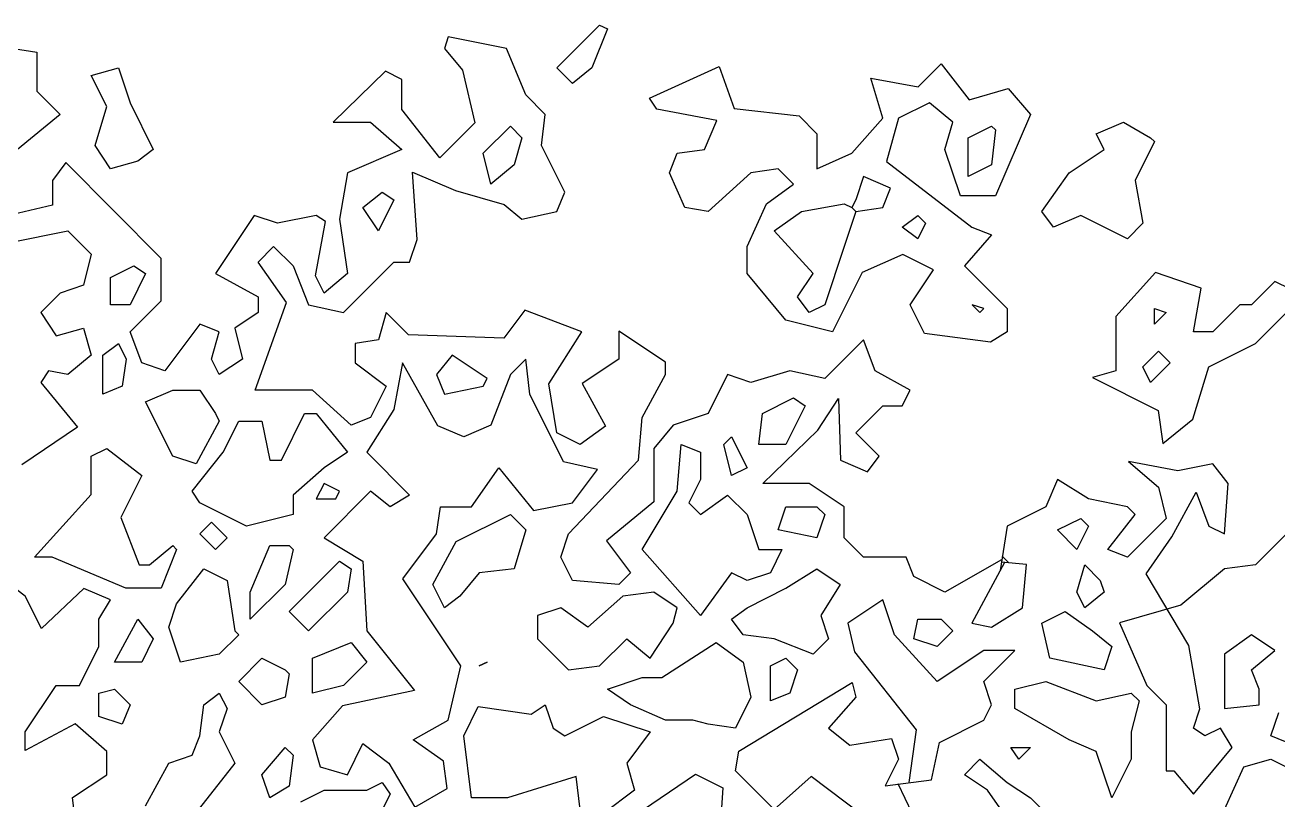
# Model space of a CAD drawing. Header units: millimetres. Extents: x 1211.91 to 1219.54, y 1029.16 to 1038.08.
# Drawn here: x 1216.302 to 1217.155, y 1037.515 to 1038.041 of the extents above; entities that cross this region are included whole.
import ezdxf

# ---------------------------------------------------------------- set-up
doc = ezdxf.new("R2010")
doc.units = ezdxf.units.MM
doc.header["$MEASUREMENT"] = 0
doc.layers.add('Hojas01', color=94, linetype='CONTINUOUS')
doc.layers.add('Hojas02', color=62, linetype='CONTINUOUS')

msp = doc.modelspace()

# ---------------------------------------------------------------- linework, layer by layer
at = {"layer": 'Hojas01', "linetype": 'Continuous'}
for p, q in [((1216.59008, 1038.03346), (1216.58744, 1038.02554)), ((1216.62968, 1038.02554), (1216.59008, 1038.03346)), ((1216.58744, 1038.02554), (1216.59985, 1038.01063)), ((1216.64288, 1037.99386), (1216.62968, 1038.02554)), ((1216.7271, 1037.99162), (1216.77435, 1038.01327)), ((1216.77435, 1038.01327), (1216.78465, 1037.98476)), ((1216.90979, 1037.99941), (1216.92536, 1038.01498)), ((1216.92536, 1038.01498), (1216.94437, 1037.99056)), ((1216.54731, 1038.00997), (1216.51181, 1037.97538)), ((1216.5584, 1038.00442), (1216.54731, 1038.00997)), ((1216.5584, 1037.9841), (1216.5584, 1038.00442)), ((1216.59985, 1038.01063), (1216.60817, 1037.97499)), ((1216.88576, 1037.97802), (1216.87758, 1038.00535)), ((1216.87758, 1038.00535), (1216.90979, 1037.99941)), ((1216.94437, 1037.99056), (1216.97103, 1037.99822)), ((1216.97103, 1037.99822), (1216.98608, 1037.98066)), ((1216.65608, 1037.98066), (1216.64288, 1037.99386)), ((1216.73198, 1037.98423), (1216.7271, 1037.99162)), ((1216.91744, 1037.98858), (1216.89632, 1037.97802)), ((1216.93328, 1037.97538), (1216.91744, 1037.98858)), ((1216.58427, 1037.9511), (1216.5584, 1037.9841)), ((1216.65344, 1037.95954), (1216.65608, 1037.98066)), ((1216.77277, 1037.97657), (1216.73198, 1037.98423)), ((1216.78465, 1037.98476), (1216.82874, 1037.97961)), ((1216.82874, 1037.97961), (1216.84088, 1037.96746)), ((1216.98608, 1037.98066), (1216.96232, 1037.92522)), ((1216.51181, 1037.97538), (1216.53728, 1037.97538)), ((1216.53728, 1037.97538), (1216.5584, 1037.9569)), ((1216.60817, 1037.97499), (1216.58427, 1037.9511)), ((1216.76432, 1037.9569), (1216.77277, 1037.97657)), ((1216.86464, 1037.95426), (1216.88576, 1037.97802)), ((1216.89632, 1037.97802), (1216.88827, 1037.94872)), ((1216.928, 1037.9569), (1216.93328, 1037.97538)), ((1216.84088, 1037.96746), (1216.84088, 1037.9437)), ((1216.5584, 1037.9569), (1216.52144, 1037.94106)), ((1216.66928, 1037.92786), (1216.65344, 1037.95954)), ((1216.74056, 1037.94106), (1216.74584, 1037.95426)), ((1216.74584, 1037.95426), (1216.76432, 1037.9569)), ((1216.84088, 1037.9437), (1216.86464, 1037.95426)), ((1216.93856, 1037.92522), (1216.928, 1037.9569)), ((1216.33004, 1037.94806), (1216.3208, 1037.93578)), ((1216.39472, 1037.88272), (1216.33004, 1037.94806)), ((1216.88827, 1037.94872), (1216.94635, 1037.90397)), ((1216.52144, 1037.94106), (1216.51616, 1037.90938)), ((1216.56883, 1037.89566), (1216.56579, 1037.94133)), ((1216.56579, 1037.94133), (1216.59497, 1037.92905)), ((1216.75112, 1037.9173), (1216.74056, 1037.94106)), ((1216.796, 1037.94106), (1216.76696, 1037.91466)), ((1216.81448, 1037.9437), (1216.796, 1037.94106)), ((1216.82504, 1037.93314), (1216.81448, 1037.9437)), ((1216.3208, 1037.93578), (1216.3208, 1037.91902)), ((1216.59497, 1037.92905), (1216.62823, 1037.91942)), ((1216.664, 1037.91466), (1216.66928, 1037.92786)), ((1216.80656, 1037.91994), (1216.82504, 1037.93314)), ((1216.3208, 1037.91902), (1216.29387, 1037.91255)), ((1216.62823, 1037.91942), (1216.64024, 1037.90938)), ((1216.79336, 1037.8909), (1216.80656, 1037.91994)), ((1216.96232, 1037.92522), (1216.93856, 1037.92522)), ((1216.45808, 1037.91202), (1216.43168, 1037.87242)), ((1216.47392, 1037.90674), (1216.45808, 1037.91202)), ((1216.50032, 1037.91202), (1216.47392, 1037.90674)), ((1216.50653, 1037.90793), (1216.50032, 1037.91202)), ((1216.64024, 1037.90938), (1216.664, 1037.91466)), ((1216.76696, 1037.91466), (1216.75112, 1037.9173)), ((1216.49966, 1037.87097), (1216.50653, 1037.90793)), ((1216.51616, 1037.90938), (1216.52144, 1037.87242)), ((1216.94635, 1037.90397), (1216.95968, 1037.89882)), ((1216.29176, 1037.89354), (1216.33136, 1037.90146)), ((1216.33136, 1037.90146), (1216.3472, 1037.88562)), ((1216.56368, 1037.88034), (1216.56883, 1037.89566)), ((1216.95968, 1037.89882), (1216.9412, 1037.8777)), ((1216.3472, 1037.88562), (1216.34192, 1037.8645)), ((1216.46072, 1037.88034), (1216.47128, 1037.8909)), ((1216.47128, 1037.8909), (1216.48448, 1037.8777)), ((1216.79336, 1037.87242), (1216.79336, 1037.8909)), ((1216.89923, 1037.88549), (1216.87164, 1037.87322)), ((1216.92008, 1037.87506), (1216.89923, 1037.88549)), ((1216.39472, 1037.85394), (1216.39472, 1037.88272)), ((1216.48013, 1037.85276), (1216.46072, 1037.88034)), ((1216.48448, 1037.8777), (1216.49504, 1037.8513)), ((1216.5188, 1037.84602), (1216.55312, 1037.88034)), ((1216.55312, 1037.88034), (1216.56368, 1037.88034)), ((1216.9412, 1037.8777), (1216.97024, 1037.84866)), ((1216.43168, 1037.87242), (1216.46072, 1037.85658)), ((1216.5056, 1037.85922), (1216.49966, 1037.87097)), ((1216.52144, 1037.87242), (1216.5056, 1037.85922)), ((1216.81976, 1037.84074), (1216.79336, 1037.87242)), ((1216.87164, 1037.87322), (1216.85144, 1037.83282)), ((1216.90424, 1037.8513), (1216.92008, 1037.87506)), ((1217.07122, 1037.87322), (1217.04416, 1037.84338)), ((1217.10237, 1037.86252), (1217.07122, 1037.87322)), ((1216.32608, 1037.85922), (1216.31288, 1037.84602)), ((1216.34192, 1037.8645), (1216.32608, 1037.85922)), ((1217.09696, 1037.83282), (1217.10237, 1037.86252)), ((1217.1524, 1037.86714), (1217.13656, 1037.8513)), ((1217.16296, 1037.86186), (1217.1524, 1037.86714)), ((1216.3736, 1037.83282), (1216.39472, 1037.85394)), ((1216.45874, 1037.79322), (1216.48013, 1037.85276)), ((1216.46072, 1037.85658), (1216.46072, 1037.84602)), ((1216.49504, 1037.8513), (1216.5188, 1037.84602)), ((1216.91414, 1037.83164), (1216.90424, 1037.8513)), ((1217.12864, 1037.8513), (1217.11016, 1037.83282)), ((1217.13656, 1037.8513), (1217.12864, 1037.8513)), ((1216.31288, 1037.84602), (1216.32344, 1037.83018)), ((1216.46072, 1037.84602), (1216.44488, 1037.83546)), ((1216.54784, 1037.84602), (1216.54256, 1037.82754)), ((1216.56302, 1037.83084), (1216.54784, 1037.84602)), ((1216.64209, 1037.84761), (1216.62783, 1037.82847)), ((1216.6809, 1037.83282), (1216.64209, 1037.84761)), ((1216.97024, 1037.84866), (1216.97024, 1037.83282)), ((1217.04416, 1037.84338), (1217.04416, 1037.80642)), ((1217.1392, 1037.8249), (1217.16296, 1037.84866)), ((1216.32344, 1037.83018), (1216.34192, 1037.83546)), ((1216.34192, 1037.83546), (1216.3472, 1037.81698)), ((1216.42112, 1037.8381), (1216.39736, 1037.80642)), ((1216.43432, 1037.83282), (1216.42112, 1037.8381)), ((1216.44488, 1037.83546), (1216.45016, 1037.81434)), ((1216.85144, 1037.83282), (1216.81976, 1037.84074)), ((1216.38152, 1037.8117), (1216.3736, 1037.83282)), ((1216.42904, 1037.81434), (1216.43432, 1037.83282)), ((1216.54256, 1037.82754), (1216.52672, 1037.8249)), ((1216.62783, 1037.82847), (1216.56302, 1037.83084)), ((1216.65846, 1037.79758), (1216.6809, 1037.83282)), ((1216.73792, 1037.81223), (1216.70624, 1037.83322)), ((1216.70624, 1037.83322), (1216.70624, 1037.81434)), ((1216.87256, 1037.82754), (1216.84616, 1037.80114)), ((1216.88048, 1037.80642), (1216.87256, 1037.82754)), ((1216.95889, 1037.82596), (1216.91414, 1037.83164)), ((1216.97024, 1037.83282), (1216.95889, 1037.82596)), ((1217.11016, 1037.83282), (1217.09696, 1037.83282)), ((1216.3472, 1037.81698), (1216.33136, 1037.80378)), ((1216.52672, 1037.8249), (1216.52672, 1037.8117)), ((1217.10752, 1037.80906), (1217.1392, 1037.8249)), ((1216.39736, 1037.80642), (1216.38152, 1037.8117)), ((1216.43432, 1037.80378), (1216.42904, 1037.81434)), ((1216.45016, 1037.81434), (1216.43432, 1037.80378)), ((1216.52672, 1037.8117), (1216.54784, 1037.79586)), ((1216.55893, 1037.81184), (1216.55312, 1037.78002)), ((1216.58295, 1037.76907), (1216.55893, 1037.81184)), ((1216.64288, 1037.81434), (1216.63232, 1037.80378)), ((1216.64552, 1037.79058), (1216.64288, 1037.81434)), ((1216.70624, 1037.81434), (1216.68129, 1037.79771)), ((1216.73792, 1037.80378), (1216.73792, 1037.81223)), ((1217.09657, 1037.77356), (1217.10752, 1037.80906)), ((1216.31816, 1037.80642), (1216.31288, 1037.7985)), ((1216.33136, 1037.80378), (1216.31816, 1037.80642)), ((1216.63232, 1037.80378), (1216.61912, 1037.76946)), ((1216.72208, 1037.77474), (1216.73792, 1037.80378)), ((1216.78016, 1037.80378), (1216.76696, 1037.77738)), ((1216.796, 1037.7985), (1216.78016, 1037.80378)), ((1216.8224, 1037.80642), (1216.796, 1037.7985)), ((1216.84616, 1037.80114), (1216.8224, 1037.80642)), ((1216.90424, 1037.79322), (1216.88048, 1037.80642)), ((1217.04416, 1037.80642), (1217.02832, 1037.80194)), ((1217.02832, 1037.80194), (1217.07294, 1037.77936)), ((1216.31288, 1037.7985), (1216.33783, 1037.76801)), ((1216.49768, 1037.79322), (1216.45874, 1037.79322)), ((1216.52408, 1037.76946), (1216.49768, 1037.79322)), ((1216.54784, 1037.79586), (1216.53728, 1037.77474)), ((1216.664, 1037.76418), (1216.65846, 1037.79758)), ((1216.68129, 1037.79771), (1216.69713, 1037.76867)), ((1216.89896, 1037.78266), (1216.90424, 1037.79322)), ((1216.66849, 1037.74452), (1216.64552, 1037.79058)), ((1216.84154, 1037.76603), (1216.85553, 1037.78755)), ((1216.85553, 1037.78755), (1216.85699, 1037.74557)), ((1216.86728, 1037.76418), (1216.88576, 1037.78266)), ((1216.88576, 1037.78266), (1216.89896, 1037.78266)), ((1216.53728, 1037.77474), (1216.52408, 1037.76946)), ((1216.55312, 1037.78002), (1216.53464, 1037.75098)), ((1216.71944, 1037.7457), (1216.72208, 1037.77474)), ((1216.76696, 1037.77738), (1216.7432, 1037.76946)), ((1217.07294, 1037.77936), (1217.07611, 1037.75692)), ((1216.33783, 1037.76801), (1216.29995, 1037.7424)), ((1216.60064, 1037.76154), (1216.58295, 1037.76907)), ((1216.61912, 1037.76946), (1216.60064, 1037.76154)), ((1216.69713, 1037.76867), (1216.67984, 1037.75626)), ((1216.7432, 1037.76946), (1216.73, 1037.75362)), ((1216.80405, 1037.72986), (1216.84154, 1037.76603)), ((1217.07611, 1037.75692), (1217.09657, 1037.77356)), ((1216.67984, 1037.75626), (1216.664, 1037.76418)), ((1216.88312, 1037.74834), (1216.86728, 1037.76418)), ((1216.3472, 1037.74834), (1216.35776, 1037.75362)), ((1216.3472, 1037.72221), (1216.3472, 1037.74834)), ((1216.35776, 1037.75362), (1216.38152, 1037.73514)), ((1216.53464, 1037.75098), (1216.56368, 1037.72194)), ((1216.73, 1037.75362), (1216.73, 1037.71732)), ((1216.8752, 1037.73778), (1216.88312, 1037.74834)), ((1216.60592, 1037.71402), (1216.6244, 1037.74042)), ((1216.6244, 1037.74042), (1216.64816, 1037.71138)), ((1216.69159, 1037.73937), (1216.66849, 1037.74452)), ((1216.67192, 1037.69554), (1216.71944, 1037.7457)), ((1216.85699, 1037.74557), (1216.8752, 1037.73778)), ((1217.0864, 1037.73831), (1217.05274, 1037.74478)), ((1217.05274, 1037.74478), (1217.0732, 1037.72722)), ((1217.11016, 1037.74306), (1217.0864, 1037.73831)), ((1217.12072, 1037.72986), (1217.11016, 1037.74306)), ((1216.38152, 1037.73514), (1216.36727, 1037.70663)), ((1216.67456, 1037.71666), (1216.69159, 1037.73937)), ((1217.00456, 1037.7325), (1216.99664, 1037.71402)), ((1217.02568, 1037.7193), (1217.00456, 1037.7325)), ((1216.53728, 1037.72458), (1216.5056, 1037.6929)), ((1216.55048, 1037.71402), (1216.53728, 1037.72458)), ((1216.8356, 1037.72986), (1216.80405, 1037.72986)), ((1216.85936, 1037.71402), (1216.8356, 1037.72986)), ((1217.0732, 1037.72722), (1217.07848, 1037.7061)), ((1217.08244, 1037.69356), (1217.09894, 1037.72379)), ((1217.09894, 1037.72379), (1217.10752, 1037.70082)), ((1217.11808, 1037.69554), (1217.12072, 1037.72986)), ((1216.30866, 1037.6797), (1216.3472, 1037.72221)), ((1216.56368, 1037.72194), (1216.55048, 1037.71402)), ((1216.64816, 1037.71138), (1216.67456, 1037.71666)), ((1216.73, 1037.71732), (1216.69779, 1037.69092)), ((1217.05208, 1037.71402), (1217.02568, 1037.7193)), ((1216.36727, 1037.70663), (1216.37981, 1037.67442)), ((1216.58216, 1037.69554), (1216.5848, 1037.71402)), ((1216.5848, 1037.71402), (1216.60592, 1037.71402)), ((1216.85936, 1037.6929), (1216.85936, 1037.71402)), ((1216.99664, 1037.71402), (1216.97024, 1037.70082)), ((1217.03888, 1037.68498), (1217.05736, 1037.70874)), ((1217.05736, 1037.70874), (1217.05208, 1037.71402)), ((1217.07848, 1037.7061), (1217.05208, 1037.6797)), ((1216.97024, 1037.70082), (1216.96549, 1037.67073)), ((1217.10752, 1037.70082), (1217.11808, 1037.69554)), ((1216.5056, 1037.6929), (1216.532, 1037.67706)), ((1216.55919, 1037.66505), (1216.58216, 1037.69554)), ((1216.66664, 1037.6797), (1216.67192, 1037.69554)), ((1216.69779, 1037.69092), (1216.71416, 1037.66914)), ((1216.87256, 1037.6797), (1216.85936, 1037.6929)), ((1217.06489, 1037.66848), (1217.08244, 1037.69356)), ((1217.16085, 1037.69607), (1217.1392, 1037.67442)), ((1216.3868, 1037.67442), (1216.40264, 1037.68762)), ((1216.40528, 1037.68498), (1216.39472, 1037.65858)), ((1216.40264, 1037.68762), (1216.40528, 1037.68498)), ((1216.97143, 1037.67588), (1216.96694, 1037.68036)), ((1217.05208, 1037.6797), (1217.03888, 1037.68498)), ((1216.32054, 1037.6797), (1216.30866, 1037.6797)), ((1216.37083, 1037.65858), (1216.32054, 1037.6797)), ((1216.37981, 1037.67442), (1216.3868, 1037.67442)), ((1216.532, 1037.67706), (1216.53464, 1037.62954)), ((1216.67456, 1037.66386), (1216.66664, 1037.6797)), ((1216.9016, 1037.6797), (1216.87256, 1037.6797)), ((1216.90688, 1037.6665), (1216.9016, 1037.6797)), ((1216.96655, 1037.67799), (1216.928, 1037.65594)), ((1216.96839, 1037.67614), (1216.94622, 1037.63482)), ((1216.98344, 1037.67469), (1216.96628, 1037.6764)), ((1216.9808, 1037.64538), (1216.98344, 1037.67469)), ((1217.11808, 1037.67178), (1217.08851, 1037.6471)), ((1217.1392, 1037.67442), (1217.11808, 1037.67178)), ((1216.30232, 1037.6533), (1216.2812, 1037.66914)), ((1216.59866, 1037.60578), (1216.55919, 1037.66505)), ((1216.70624, 1037.66122), (1216.67456, 1037.66386)), ((1216.71416, 1037.66914), (1216.70624, 1037.66122)), ((1216.928, 1037.65594), (1216.90688, 1037.6665)), ((1217.09379, 1037.61978), (1217.06489, 1037.66848)), ((1216.34219, 1037.65845), (1216.31328, 1037.63126)), ((1216.3604, 1037.65066), (1216.34219, 1037.65845)), ((1216.39472, 1037.65858), (1216.37083, 1037.65858)), ((1216.31328, 1037.63126), (1216.30232, 1037.6533)), ((1216.35248, 1037.63746), (1216.3604, 1037.65066)), ((1216.88576, 1037.65066), (1216.862, 1037.63482)), ((1216.89368, 1037.6269), (1216.88576, 1037.65066)), ((1217.08851, 1037.6471), (1217.04667, 1037.63509)), ((1216.95968, 1037.63218), (1216.9808, 1037.64538)), ((1216.35248, 1037.61898), (1216.35248, 1037.63746)), ((1216.53464, 1037.62954), (1216.56711, 1037.58902)), ((1216.862, 1037.63482), (1216.86636, 1037.61529)), ((1216.94622, 1037.63482), (1216.95968, 1037.63218)), ((1217.04667, 1037.63509), (1217.06528, 1037.59258)), ((1216.92272, 1037.59522), (1216.89368, 1037.6269)), ((1216.33928, 1037.59258), (1216.35248, 1037.61898)), ((1216.86636, 1037.61529), (1216.90833, 1037.56236)), ((1216.9544, 1037.61634), (1216.92272, 1037.59522)), ((1216.9544, 1037.59522), (1216.97552, 1037.61634)), ((1216.97552, 1037.61634), (1216.9544, 1037.61634)), ((1217.10132, 1037.57661), (1217.09379, 1037.61978)), ((1216.59008, 1037.56882), (1216.59866, 1037.60578)), ((1216.95968, 1037.57938), (1216.9544, 1037.59522)), ((1216.30232, 1037.5609), (1216.32344, 1037.59258)), ((1216.32344, 1037.59258), (1216.33928, 1037.59258)), ((1216.56711, 1037.58902), (1216.51814, 1037.57872)), ((1216.78769, 1037.54784), (1216.86491, 1037.59443)), ((1216.86491, 1037.59443), (1216.86728, 1037.58466)), ((1217.06528, 1037.59258), (1217.07848, 1037.57938)), ((1216.51814, 1037.57872), (1216.49768, 1037.55562)), ((1216.60064, 1037.55826), (1216.61054, 1037.5782)), ((1216.61054, 1037.5782), (1216.64645, 1037.57305)), ((1216.64645, 1037.57305), (1216.65608, 1037.57938)), ((1216.65608, 1037.57938), (1216.66136, 1037.56354)), ((1216.86728, 1037.58466), (1216.8488, 1037.56354)), ((1216.9544, 1037.56882), (1216.95968, 1037.57938)), ((1217.07848, 1037.57938), (1217.07848, 1037.5345)), ((1216.66928, 1037.55826), (1216.69568, 1037.57146)), ((1216.69568, 1037.57146), (1216.72736, 1037.5609)), ((1217.09696, 1037.56354), (1217.10132, 1037.57661)), ((1216.33638, 1037.56632), (1216.30232, 1037.54823)), ((1216.30232, 1037.54823), (1216.30232, 1037.5609)), ((1216.35776, 1037.5477), (1216.33638, 1037.56632)), ((1216.56632, 1037.55562), (1216.59008, 1037.56882)), ((1216.66136, 1037.56354), (1216.66928, 1037.55826)), ((1216.72736, 1037.5609), (1216.71152, 1037.53978)), ((1216.8488, 1037.56354), (1216.86332, 1037.55193)), ((1216.90833, 1037.56236), (1216.90345, 1037.52645)), ((1216.92431, 1037.55378), (1216.9544, 1037.56882)), ((1217.10488, 1037.55826), (1217.09696, 1037.56354)), ((1217.11544, 1037.56354), (1217.10488, 1037.55826)), ((1217.12336, 1037.55034), (1217.11544, 1037.56354)), ((1216.49768, 1037.55562), (1216.50296, 1037.53714)), ((1216.52144, 1037.53186), (1216.532, 1037.55298)), ((1216.532, 1037.55298), (1216.54956, 1037.53978)), ((1216.58691, 1037.54097), (1216.56632, 1037.55562)), ((1216.60592, 1037.51602), (1216.60064, 1037.55826)), ((1216.86332, 1037.55193), (1216.8917, 1037.55642)), ((1216.8917, 1037.55642), (1216.89632, 1037.54242)), ((1216.91876, 1037.52843), (1216.92431, 1037.55378)), ((1216.35776, 1037.53186), (1216.35776, 1037.5477)), ((1216.78544, 1037.5345), (1216.78769, 1037.54784)), ((1217.09696, 1037.51866), (1217.12336, 1037.55034)), ((1216.50296, 1037.53714), (1216.52144, 1037.53186)), ((1216.54956, 1037.53978), (1216.56725, 1037.50982)), ((1216.58942, 1037.52236), (1216.58691, 1037.54097)), ((1216.71152, 1037.53978), (1216.7168, 1037.5213)), ((1216.89632, 1037.54242), (1216.88735, 1037.52434)), ((1216.33453, 1037.51642), (1216.35776, 1037.53186)), ((1216.67707, 1037.53054), (1216.63034, 1037.51602)), ((1216.67984, 1037.5081), (1216.67707, 1037.53054)), ((1216.69938, 1037.4924), (1216.75825, 1037.53226)), ((1216.75825, 1037.53226), (1216.77686, 1037.52302)), ((1216.81184, 1037.5081), (1216.78544, 1037.5345)), ((1216.83705, 1037.53054), (1216.81184, 1037.5081)), ((1216.90094, 1037.48263), (1216.83705, 1037.53054)), ((1216.88735, 1037.52434), (1216.91876, 1037.52843)), ((1217.07848, 1037.5345), (1217.08376, 1037.5345)), ((1217.08376, 1037.5345), (1217.09696, 1037.51866)), ((1216.56725, 1037.50982), (1216.58942, 1037.52236)), ((1216.7168, 1037.5213), (1216.69568, 1037.50546)), ((1216.77686, 1037.52302), (1216.77422, 1037.4817)), ((1216.91163, 1037.49319), (1216.89619, 1037.52553)), ((1216.34034, 1037.4689), (1216.33453, 1037.51642)), ((1216.63034, 1037.51602), (1216.60592, 1037.51602))]:
    msp.add_line(p, q, dxfattribs=at)
at = {"layer": 'Hojas02', "linetype": 'Continuous'}
for p, q in [((1216.664, 1038.01234), (1216.69304, 1038.04138)), ((1216.69832, 1038.03874), (1216.68776, 1038.01234)), ((1216.69304, 1038.04138), (1216.69832, 1038.03874)), ((1216.2944, 1038.02554), (1216.31024, 1038.0229)), ((1216.31024, 1038.0229), (1216.31024, 1037.9965)), ((1216.3472, 1038.00706), (1216.36568, 1038.01234)), ((1216.35776, 1037.98594), (1216.3472, 1038.00706)), ((1216.36568, 1038.01234), (1216.3736, 1037.98858)), ((1216.67456, 1038.00178), (1216.664, 1038.01234)), ((1216.68776, 1038.01234), (1216.67456, 1038.00178)), ((1216.31024, 1037.9965), (1216.32608, 1037.98066)), ((1216.3736, 1037.98858), (1216.38944, 1037.9569)), ((1216.32608, 1037.98066), (1216.29704, 1037.9569)), ((1216.34984, 1037.95954), (1216.35776, 1037.98594)), ((1216.61384, 1037.95426), (1216.63232, 1037.97274)), ((1216.63232, 1037.97274), (1216.64024, 1037.96482)), ((1216.94384, 1037.96482), (1216.95968, 1037.97274)), ((1216.95968, 1037.97274), (1216.96232, 1037.9701)), ((1216.96232, 1037.9701), (1216.95968, 1037.94634)), ((1217.03096, 1037.96746), (1217.04944, 1037.97538)), ((1217.04944, 1037.97538), (1217.06792, 1037.96482)), ((1216.64024, 1037.96482), (1216.63496, 1037.94634)), ((1216.94384, 1037.93842), (1216.94384, 1037.96482)), ((1217.03624, 1037.9569), (1217.03096, 1037.96746)), ((1217.07056, 1037.96218), (1217.05736, 1037.93578)), ((1217.06792, 1037.96482), (1217.07056, 1037.96218)), ((1216.3604, 1037.9437), (1216.34984, 1037.95954)), ((1216.38944, 1037.9569), (1216.37888, 1037.94898)), ((1216.61912, 1037.93314), (1216.61384, 1037.95426)), ((1217.01248, 1037.94106), (1217.03624, 1037.9569)), ((1216.37888, 1037.94898), (1216.3604, 1037.9437)), ((1216.63496, 1037.94634), (1216.61912, 1037.93314)), ((1216.95968, 1037.94634), (1216.94384, 1037.93842)), ((1216.87256, 1037.93842), (1216.86728, 1037.92258)), ((1216.89104, 1037.9305), (1216.87256, 1037.93842)), ((1216.994, 1037.91466), (1217.01248, 1037.94106)), ((1216.532, 1037.9173), (1216.5452, 1037.92786)), ((1216.5452, 1037.92786), (1216.55312, 1037.92258)), ((1216.88576, 1037.9173), (1216.89104, 1037.9305)), ((1217.05736, 1037.93578), (1217.06264, 1037.90674)), ((1216.55312, 1037.92258), (1216.54256, 1037.90146)), ((1216.83032, 1037.91466), (1216.85936, 1037.91994)), ((1216.85936, 1037.91994), (1216.86464, 1037.9173)), ((1216.86728, 1037.92258), (1216.86464, 1037.9173)), ((1216.54256, 1037.90146), (1216.532, 1037.9173)), ((1216.81184, 1037.90146), (1216.83032, 1037.91466)), ((1216.86728, 1037.91466), (1216.85936, 1037.8909)), ((1216.86728, 1037.91466), (1216.86464, 1037.9173)), ((1216.86728, 1037.91466), (1216.88576, 1037.9173)), ((1216.89896, 1037.9041), (1216.90952, 1037.91202)), ((1216.90952, 1037.91202), (1216.9148, 1037.90674)), ((1217.00192, 1037.9041), (1216.994, 1037.91466)), ((1217.0204, 1037.91202), (1217.00192, 1037.9041)), ((1217.05208, 1037.89618), (1217.0204, 1037.91202)), ((1216.90952, 1037.89618), (1216.89896, 1037.9041)), ((1216.9148, 1037.90674), (1216.90952, 1037.89618)), ((1217.06264, 1037.90674), (1217.05208, 1037.89618)), ((1216.83824, 1037.87242), (1216.81184, 1037.90146)), ((1216.85936, 1037.8909), (1216.84616, 1037.8513)), ((1216.3604, 1037.86978), (1216.37624, 1037.8777)), ((1216.37624, 1037.8777), (1216.38416, 1037.87242)), ((1216.3604, 1037.8513), (1216.3604, 1037.86978)), ((1216.38416, 1037.87242), (1216.3736, 1037.8513)), ((1216.82768, 1037.85658), (1216.83824, 1037.87242)), ((1216.3736, 1037.8513), (1216.3604, 1037.8513)), ((1216.8356, 1037.84602), (1216.82768, 1037.85658)), ((1216.84616, 1037.8513), (1216.8356, 1037.84602)), ((1216.9544, 1037.84866), (1216.94648, 1037.8513)), ((1216.94648, 1037.8513), (1216.95176, 1037.84602)), ((1216.95176, 1037.84602), (1216.9544, 1037.84866)), ((1217.07056, 1037.8381), (1217.07056, 1037.84866)), ((1217.07056, 1037.84866), (1217.07848, 1037.84602)), ((1217.07848, 1037.84602), (1217.07056, 1037.8381)), ((1216.35512, 1037.81698), (1216.36568, 1037.8249)), ((1216.35512, 1037.79058), (1216.35512, 1037.81698)), ((1216.36568, 1037.8249), (1216.37096, 1037.81434)), ((1216.59272, 1037.81698), (1216.58216, 1037.80378)), ((1216.61648, 1037.80114), (1216.59272, 1037.81698)), ((1217.06264, 1037.80906), (1217.0732, 1037.81962)), ((1217.0732, 1037.81962), (1217.08112, 1037.8117)), ((1216.37096, 1037.81434), (1216.36832, 1037.79586)), ((1217.06792, 1037.7985), (1217.06264, 1037.80906)), ((1217.08112, 1037.8117), (1217.06792, 1037.7985)), ((1216.58216, 1037.80378), (1216.58744, 1037.79058)), ((1216.61384, 1037.79586), (1216.61648, 1037.80114)), ((1216.36832, 1037.79586), (1216.35512, 1037.79058)), ((1216.38416, 1037.7853), (1216.40264, 1037.79322)), ((1216.40264, 1037.79322), (1216.42112, 1037.79322)), ((1216.42112, 1037.79322), (1216.43168, 1037.77738)), ((1216.58744, 1037.79058), (1216.61384, 1037.79586)), ((1216.40264, 1037.74834), (1216.38416, 1037.7853)), ((1216.80392, 1037.77738), (1216.82504, 1037.78794)), ((1216.83296, 1037.78266), (1216.81976, 1037.75626)), ((1216.82504, 1037.78794), (1216.83296, 1037.78266)), ((1216.43168, 1037.77738), (1216.43432, 1037.7721)), ((1216.47656, 1037.7457), (1216.4924, 1037.77738)), ((1216.4924, 1037.77738), (1216.50032, 1037.77738)), ((1216.50032, 1037.77738), (1216.52144, 1037.75098)), ((1216.80128, 1037.75626), (1216.80392, 1037.77738)), ((1216.43432, 1037.7721), (1216.41848, 1037.74306)), ((1216.43696, 1037.75098), (1216.44752, 1037.7721)), ((1216.44752, 1037.7721), (1216.46336, 1037.7721)), ((1216.46336, 1037.7721), (1216.46864, 1037.7457)), ((1216.77752, 1037.75626), (1216.7828, 1037.76154)), ((1216.7828, 1037.76154), (1216.79336, 1037.74042)), ((1216.41848, 1037.74306), (1216.40264, 1037.74834)), ((1216.41584, 1037.72458), (1216.43696, 1037.75098)), ((1216.52144, 1037.75098), (1216.5056, 1037.74042)), ((1216.74584, 1037.72458), (1216.74848, 1037.75626)), ((1216.74848, 1037.75626), (1216.76168, 1037.75098)), ((1216.76168, 1037.75098), (1216.76168, 1037.7325)), ((1216.7828, 1037.73514), (1216.77752, 1037.75626)), ((1216.81976, 1037.75626), (1216.80128, 1037.75626)), ((1216.46864, 1037.7457), (1216.47656, 1037.7457)), ((1216.5056, 1037.74042), (1216.48448, 1037.72194)), ((1216.79336, 1037.74042), (1216.7828, 1037.73514)), ((1216.76168, 1037.7325), (1216.75376, 1037.71666)), ((1216.42112, 1037.71666), (1216.41584, 1037.72458)), ((1216.5056, 1037.72986), (1216.50032, 1037.7193)), ((1216.51616, 1037.72458), (1216.5056, 1037.72986)), ((1216.51352, 1037.7193), (1216.51616, 1037.72458)), ((1216.72208, 1037.68498), (1216.74584, 1037.72458)), ((1216.4528, 1037.70082), (1216.42112, 1037.71666)), ((1216.48448, 1037.72194), (1216.48448, 1037.70874)), ((1216.50032, 1037.7193), (1216.51352, 1037.7193)), ((1216.75376, 1037.71666), (1216.76168, 1037.70874)), ((1216.76168, 1037.70874), (1216.78016, 1037.72194)), ((1216.78016, 1037.72194), (1216.79336, 1037.70874)), ((1216.48448, 1037.70874), (1216.4528, 1037.70082)), ((1216.59536, 1037.69026), (1216.63232, 1037.70874)), ((1216.63232, 1037.70874), (1216.64288, 1037.69818)), ((1216.79336, 1037.70874), (1216.80128, 1037.68498)), ((1216.81448, 1037.69818), (1216.81976, 1037.71402)), ((1216.81976, 1037.71402), (1216.84088, 1037.71402)), ((1216.84088, 1037.71402), (1216.84616, 1037.70874)), ((1216.84616, 1037.70874), (1216.84088, 1037.6929)), ((1217.00456, 1037.69818), (1217.0204, 1037.7061)), ((1217.0204, 1037.7061), (1217.02568, 1037.70082)), ((1216.42112, 1037.69554), (1216.42904, 1037.70346)), ((1216.42904, 1037.70346), (1216.4396, 1037.6929)), ((1216.64288, 1037.69818), (1216.63496, 1037.67178)), ((1216.84088, 1037.6929), (1216.81448, 1037.69818)), ((1217.01776, 1037.68498), (1217.00456, 1037.69818)), ((1217.02568, 1037.70082), (1217.01776, 1037.68498)), ((1216.43168, 1037.68498), (1216.42112, 1037.69554)), ((1216.4396, 1037.6929), (1216.43168, 1037.68498)), ((1216.57952, 1037.66122), (1216.59536, 1037.69026)), ((1216.45544, 1037.65594), (1216.46864, 1037.68762)), ((1216.46864, 1037.68762), (1216.48184, 1037.68762)), ((1216.48448, 1037.68498), (1216.4792, 1037.66122)), ((1216.48184, 1037.68762), (1216.48448, 1037.68498)), ((1216.76168, 1037.6401), (1216.72208, 1037.68498)), ((1216.80128, 1037.68498), (1216.81712, 1037.68498)), ((1216.81712, 1037.68498), (1216.8092, 1037.66914)), ((1216.40528, 1037.64802), (1216.42376, 1037.67178)), ((1216.42376, 1037.67178), (1216.4396, 1037.66386)), ((1216.48184, 1037.64274), (1216.51616, 1037.67706)), ((1216.51616, 1037.67706), (1216.52408, 1037.67178)), ((1216.52408, 1037.67178), (1216.52144, 1037.65594)), ((1216.63496, 1037.67178), (1216.6112, 1037.66914)), ((1216.81976, 1037.65858), (1216.84088, 1037.67178)), ((1216.84088, 1037.67178), (1216.85672, 1037.66122)), ((1217.01776, 1037.65594), (1217.02304, 1037.67442)), ((1217.02304, 1037.67442), (1217.0336, 1037.66386)), ((1216.4396, 1037.66386), (1216.44488, 1037.62954)), ((1216.6112, 1037.66914), (1216.598, 1037.6533)), ((1216.7828, 1037.66914), (1216.76168, 1037.6401)), ((1216.79336, 1037.66386), (1216.7828, 1037.66914)), ((1216.8092, 1037.66914), (1216.79336, 1037.66386)), ((1217.0336, 1037.66386), (1217.03624, 1037.65594)), ((1216.4792, 1037.66122), (1216.45544, 1037.63746)), ((1216.45544, 1037.63746), (1216.45544, 1037.65594)), ((1216.52144, 1037.65594), (1216.49504, 1037.62954)), ((1216.58744, 1037.64538), (1216.57952, 1037.66122)), ((1216.73, 1037.65594), (1216.70888, 1037.6533)), ((1216.74584, 1037.64538), (1216.73, 1037.65594)), ((1216.79336, 1037.64538), (1216.81976, 1037.65858)), ((1216.85672, 1037.66122), (1216.84352, 1037.6401)), ((1217.02304, 1037.64538), (1217.01776, 1037.65594)), ((1217.03624, 1037.65594), (1217.02304, 1037.64538)), ((1216.4, 1037.63218), (1216.40528, 1037.64802)), ((1216.598, 1037.6533), (1216.58744, 1037.64538)), ((1216.70888, 1037.6533), (1216.68512, 1037.63218)), ((1216.49504, 1037.62954), (1216.48184, 1037.64274)), ((1216.66664, 1037.64538), (1216.6508, 1037.6401)), ((1216.6508, 1037.6401), (1216.6508, 1037.62426)), ((1216.68512, 1037.63218), (1216.66664, 1037.64538)), ((1216.7432, 1037.63482), (1216.74584, 1037.64538)), ((1216.7828, 1037.63746), (1216.79336, 1037.64538)), ((1216.84352, 1037.6401), (1216.8488, 1037.62426)), ((1216.994, 1037.63482), (1217.00984, 1037.64274)), ((1217.00984, 1037.64274), (1217.02832, 1037.62954)), ((1216.36304, 1037.60842), (1216.37888, 1037.63746)), ((1216.37888, 1037.63746), (1216.38944, 1037.62426)), ((1216.40792, 1037.60842), (1216.4, 1037.63218)), ((1216.44488, 1037.62954), (1216.44752, 1037.6269)), ((1216.72736, 1037.61106), (1216.7432, 1037.63482)), ((1216.79072, 1037.6269), (1216.7828, 1037.63746)), ((1216.90688, 1037.62426), (1216.90952, 1037.63746)), ((1216.90952, 1037.63746), (1216.92536, 1037.63746)), ((1216.93328, 1037.62954), (1216.92272, 1037.61898)), ((1216.92536, 1037.63746), (1216.93328, 1037.62954)), ((1216.99928, 1037.61106), (1216.994, 1037.63482)), ((1217.02832, 1037.62954), (1217.04152, 1037.61898)), ((1216.38944, 1037.62426), (1216.38152, 1037.60842)), ((1216.44752, 1037.6269), (1216.43432, 1037.6137)), ((1216.49768, 1037.61106), (1216.52408, 1037.62162)), ((1216.52408, 1037.62162), (1216.53464, 1037.60842)), ((1216.6508, 1037.62426), (1216.67192, 1037.60314)), ((1216.69304, 1037.60578), (1216.71152, 1037.62426)), ((1216.71152, 1037.62426), (1216.72736, 1037.61106)), ((1216.73528, 1037.59786), (1216.77224, 1037.62162)), ((1216.77224, 1037.62162), (1216.79072, 1037.60842)), ((1216.81184, 1037.62426), (1216.79072, 1037.6269)), ((1216.83824, 1037.6137), (1216.81184, 1037.62426)), ((1216.8488, 1037.62426), (1216.83824, 1037.6137)), ((1216.92272, 1037.61898), (1216.90688, 1037.62426)), ((1217.13656, 1037.6269), (1217.11808, 1037.6137)), ((1217.1524, 1037.61634), (1217.13656, 1037.6269)), ((1216.43432, 1037.6137), (1216.40792, 1037.60842)), ((1217.04152, 1037.61898), (1217.03624, 1037.60314)), ((1217.11808, 1037.6137), (1217.11808, 1037.57674)), ((1217.13656, 1037.60314), (1217.1524, 1037.61634)), ((1216.38152, 1037.60842), (1216.36304, 1037.60842)), ((1216.44752, 1037.59522), (1216.46336, 1037.61106)), ((1216.46336, 1037.61106), (1216.4792, 1037.60314)), ((1216.49768, 1037.5873), (1216.49768, 1037.61106)), ((1216.53464, 1037.60842), (1216.5188, 1037.59258)), ((1216.61648, 1037.60842), (1216.6112, 1037.60578)), ((1216.6112, 1037.60578), (1216.61648, 1037.60842)), ((1216.67192, 1037.60314), (1216.69304, 1037.60578)), ((1216.79072, 1037.60842), (1216.796, 1037.58466)), ((1216.8092, 1037.60578), (1216.81976, 1037.61106)), ((1216.8092, 1037.58202), (1216.8092, 1037.60578)), ((1216.81976, 1037.61106), (1216.82768, 1037.60314)), ((1217.03624, 1037.60314), (1216.99928, 1037.61106)), ((1216.46336, 1037.57938), (1216.44752, 1037.59522)), ((1216.4792, 1037.60314), (1216.48184, 1037.6005)), ((1216.48184, 1037.6005), (1216.4792, 1037.58466)), ((1216.69832, 1037.58994), (1216.72208, 1037.59786)), ((1216.72208, 1037.59786), (1216.73528, 1037.59786)), ((1216.82768, 1037.60314), (1216.8224, 1037.5873)), ((1216.97552, 1037.58994), (1216.99664, 1037.59522)), ((1216.99664, 1037.59522), (1217.03096, 1037.58202)), ((1217.14184, 1037.58994), (1217.13656, 1037.60314)), ((1216.35248, 1037.5873), (1216.36304, 1037.58994)), ((1216.35248, 1037.57146), (1216.35248, 1037.5873)), ((1216.36304, 1037.58994), (1216.3736, 1037.57938)), ((1216.42376, 1037.57938), (1216.43432, 1037.5873)), ((1216.43432, 1037.5873), (1216.4396, 1037.57674)), ((1216.5188, 1037.59258), (1216.49768, 1037.5873)), ((1216.71416, 1037.57938), (1216.69832, 1037.58994)), ((1216.8224, 1037.5873), (1216.8092, 1037.58202)), ((1216.97552, 1037.57674), (1216.97552, 1037.58994)), ((1217.03096, 1037.58202), (1217.05472, 1037.5873)), ((1217.05472, 1037.5873), (1217.06, 1037.58202)), ((1217.14184, 1037.57938), (1217.14184, 1037.58994)), ((1216.3736, 1037.57938), (1216.36832, 1037.56618)), ((1216.42112, 1037.55826), (1216.42376, 1037.57938)), ((1216.4792, 1037.58466), (1216.46336, 1037.57938)), ((1216.73792, 1037.56882), (1216.71416, 1037.57938)), ((1216.796, 1037.58466), (1216.78544, 1037.56354)), ((1217.06, 1037.58202), (1217.05472, 1037.5609)), ((1217.11808, 1037.57674), (1217.14184, 1037.57938)), ((1216.36832, 1037.56618), (1216.35248, 1037.57146)), ((1216.4396, 1037.57674), (1216.43432, 1037.5609)), ((1217.01248, 1037.55562), (1216.97552, 1037.57674)), ((1217.14976, 1037.55826), (1217.15504, 1037.5741)), ((1216.43432, 1037.5609), (1216.44488, 1037.53978)), ((1216.7564, 1037.56882), (1216.73792, 1037.56882)), ((1216.76696, 1037.56618), (1216.7564, 1037.56882)), ((1216.78544, 1037.56354), (1216.76696, 1037.56618)), ((1217.05472, 1037.5609), (1217.05472, 1037.54242)), ((1216.41584, 1037.54506), (1216.42112, 1037.55826)), ((1217.03096, 1037.5477), (1217.01248, 1037.55562)), ((1217.19464, 1037.53978), (1217.14976, 1037.55826)), ((1216.4, 1037.53978), (1216.41584, 1037.54506)), ((1216.46336, 1037.53186), (1216.4792, 1037.55034)), ((1216.4792, 1037.55034), (1216.48448, 1037.54506)), ((1216.48448, 1037.54506), (1216.48184, 1037.52394)), ((1216.97816, 1037.54242), (1216.97288, 1037.55034)), ((1216.97288, 1037.55034), (1216.98608, 1037.55034)), ((1216.98608, 1037.55034), (1216.97816, 1037.54242)), ((1217.04152, 1037.51602), (1217.03096, 1037.5477)), ((1216.38416, 1037.51074), (1216.4, 1037.53978)), ((1216.44488, 1037.53978), (1216.41584, 1037.50282)), ((1216.9412, 1037.53186), (1216.95176, 1037.54242)), ((1216.95176, 1037.54242), (1216.97024, 1037.52658)), ((1217.05472, 1037.54242), (1217.04152, 1037.51602)), ((1217.11808, 1037.5081), (1217.13128, 1037.53714)), ((1217.13128, 1037.53714), (1217.14976, 1037.54242)), ((1217.14976, 1037.54242), (1217.17088, 1037.53186)), ((1216.46864, 1037.51602), (1216.46336, 1037.53186)), ((1216.95704, 1037.5213), (1216.9412, 1037.53186)), ((1216.48184, 1037.52394), (1216.46864, 1037.51602)), ((1216.48976, 1037.51338), (1216.5056, 1037.5213)), ((1216.5056, 1037.5213), (1216.53464, 1037.5213)), ((1216.53464, 1037.5213), (1216.5452, 1037.52658)), ((1216.55048, 1037.51866), (1216.53992, 1037.49754)), ((1216.5452, 1037.52658), (1216.55048, 1037.51866)), ((1216.97552, 1037.4949), (1216.95704, 1037.5213)), ((1216.97024, 1037.52658), (1216.98608, 1037.51602)), ((1216.98608, 1037.51602), (1217.00192, 1037.50018))]:
    msp.add_line(p, q, dxfattribs=at)

doc.saveas('drawing.dxf')
